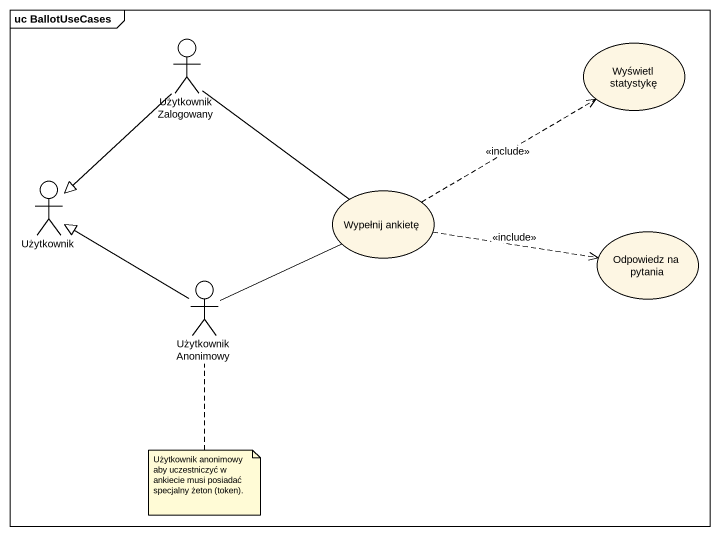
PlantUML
@startuml
mainframe uc BallotUseCases
actor "Użytkownik Zalogowany" as Użytkownik_Zalogowany
usecase "Wyświetl statystykę" as Wyświetl_statystykę
actor Użytkownik
usecase "Wypełnij ankietę" as Wypełnij_ankietę
usecase "Odpowiedz na pytania" as Odpowiedz_na_pytania
actor "Użytkownik Anonimowy" as Użytkownik_Anonimowy
Użytkownik_Zalogowany --|> Użytkownik
Użytkownik_Zalogowany -- Wypełnij_ankietę
Wypełnij_ankietę .right.> Wyświetl_statystykę : <<include>>
Wypełnij_ankietę .right.> Odpowiedz_na_pytania : <<include>>
Użytkownik_Anonimowy -up-|> Użytkownik
Użytkownik_Anonimowy -right- Wypełnij_ankietę
note bottom of Użytkownik_Anonimowy : Użytkownik anonimowy aby uczestniczyć w ankiecie musi posiadać specjalny żeton (token).
@enduml
